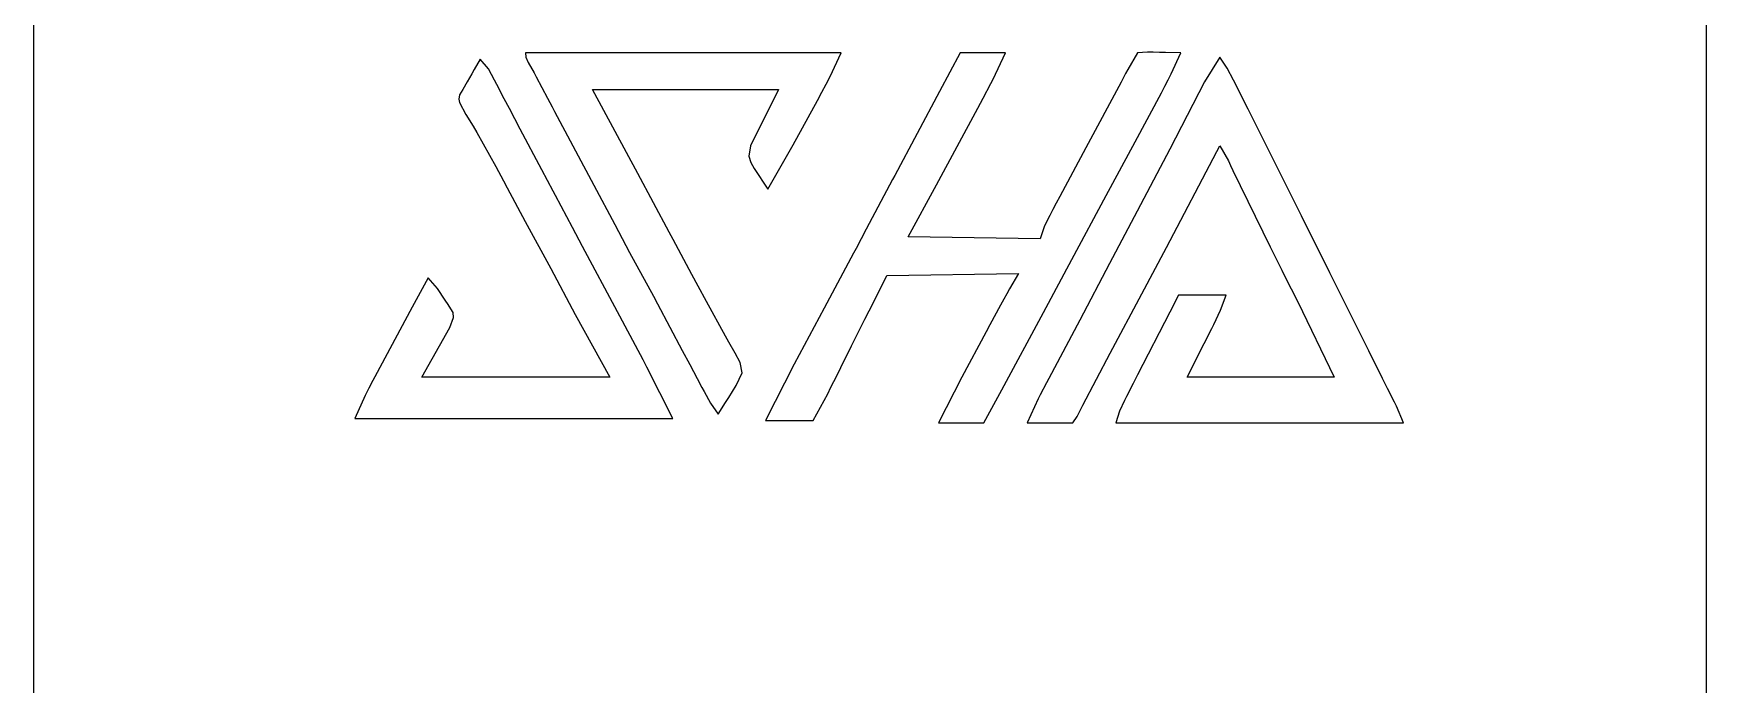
# Model space of a CAD drawing. Header units: millimetres. Extents: x 0 to 1186, y 0 to 599.
# Drawn here: x 249.1 to 509.1, y 301.4 to 402.5 of the extents above; entities that cross this region are included whole.
import ezdxf

# ---------------------------------------------------------------- set-up
doc = ezdxf.new("R2010")
doc.units = ezdxf.units.MM

msp = doc.modelspace()

# ---------------------------------------------------------------- linework, layer by layer
at = {"color": 7, "linetype": 'Continuous', "lineweight": 25}
for p, q in [((249.12, 595.67), (249.12, 75.67)), ((509.12, 75.67), (509.12, 595.67)), ((318.55, 398.51), (317.63, 396.92)), ((319.82, 397.01), (318.55, 398.51)), ((374.66, 399.51), (325.61, 399.51)), ((325.61, 399.51), (325.66, 398.82)), ((325.66, 398.82), (326.02, 398.01)), ((326.02, 398.01), (326.92, 396.38)), ((372.94, 395.82), (374.66, 399.51)), ((393.15, 399.51), (389.93, 393.48)), ((400.2, 399.51), (393.15, 399.51)), ((398.28, 395.43), (400.2, 399.51)), ((420.7, 399.51), (419.18, 396.94)), ((422.23, 399.61), (420.7, 399.51)), ((423.15, 399.6), (422.23, 399.61)), ((424.1, 399.58), (423.15, 399.6)), ((425.06, 399.56), (424.1, 399.58)), ((427.42, 399.51), (425.06, 399.56)), ((425.94, 396.24), (427.42, 399.51)), ((433.47, 398.84), (431.13, 395)), ((434.65, 397.12), (433.47, 398.84)), ((317.25, 396.26), (316.51, 394.99)), ((317.63, 396.92), (317.25, 396.26)), ((320.78, 395.28), (319.82, 397.01)), ((321.13, 394.6), (320.78, 395.28)), ((326.92, 396.38), (327.25, 395.77)), ((327.25, 395.77), (329.01, 392.49)), ((372.31, 394.65), (372.94, 395.82)), ((397.91, 394.73), (398.28, 395.43)), ((418.85, 396.32), (418.14, 394.97)), ((419.18, 396.94), (418.85, 396.32)), ((424.94, 394.33), (425.46, 395.32)), ((425.46, 395.32), (425.94, 396.24)), ((435.63, 395.28), (434.65, 397.12)), ((435.97, 394.6), (435.63, 395.28)), ((315.33, 393), (315.25, 392.32)), ((315.86, 393.8), (315.33, 393)), ((316.51, 394.99), (315.86, 393.8)), ((322.29, 392.39), (321.13, 394.6)), ((343.06, 380.74), (336.02, 393.8)), ((336.02, 393.8), (364.92, 393.8)), ((364.92, 393.8), (360.55, 385.07)), ((370.95, 392.12), (371.64, 393.4)), ((371.64, 393.4), (372.31, 394.65)), ((389.93, 393.48), (382.98, 380.48)), ((396.72, 392.48), (397.91, 394.73)), ((418.14, 394.97), (412.68, 384.75)), ((420.31, 385.71), (424.4, 393.28)), ((424.4, 393.28), (424.94, 394.33)), ((431.13, 395), (425.74, 384.56)), ((437.08, 392.36), (435.97, 394.6)), ((315.25, 392.32), (315.32, 391.77)), ((315.32, 391.77), (316.32, 389.91)), ((323.1, 390.84), (322.29, 392.39)), ((324.78, 387.64), (323.1, 390.84)), ((329.01, 392.49), (329.74, 391.11)), ((329.74, 391.11), (330.11, 390.4)), ((330.11, 390.4), (336.23, 378.97)), ((367.17, 385.2), (370.95, 392.12)), ((389.45, 379.02), (395.89, 390.92)), ((395.89, 390.92), (396.72, 392.48)), ((437.89, 390.76), (437.08, 392.36)), ((440.06, 386.4), (437.89, 390.76)), ((316.32, 389.91), (317.43, 388.1)), ((317.43, 388.1), (318, 387.13)), ((328.11, 381.35), (324.78, 387.64)), ((318, 387.13), (320.97, 381.86)), ((360.55, 385.07), (360.3, 383.48)), ((363.24, 378.34), (367.17, 385.2)), ((415.83, 377.34), (420.31, 385.71)), ((433.01, 384.16), (433.47, 385.07)), ((433.47, 385.07), (434.82, 382.71)), ((442.34, 381.85), (440.06, 386.4)), ((360.3, 383.48), (360.59, 382.46)), ((360.59, 382.46), (361.14, 381.52)), ((412.68, 384.75), (408.6, 377.2)), ((425.74, 384.56), (420.66, 374.9)), ((425.2, 369.29), (433.01, 384.16)), ((434.82, 382.71), (435.14, 382.03)), ((320.97, 381.86), (322.15, 379.64)), ((322.15, 379.64), (322.75, 378.52)), ((329.87, 378.04), (328.11, 381.35)), ((347.93, 371.67), (343.06, 380.74)), ((361.14, 381.52), (363.24, 378.34)), ((382.62, 379.81), (378.53, 372.1)), ((382.98, 380.48), (382.62, 379.81)), ((435.14, 382.03), (435.52, 381.21)), ((435.52, 381.21), (441.29, 369.39)), ((446.16, 374.19), (442.34, 381.85)), ((322.75, 378.52), (325.55, 373.32)), ((330.23, 377.37), (329.87, 378.04)), ((332.88, 372.37), (330.23, 377.37)), ((336.23, 378.97), (339.45, 372.84)), ((385.08, 370.95), (389.45, 379.02)), ((408.6, 377.2), (408.06, 376.16)), ((410.48, 367.41), (415.83, 377.34)), ((407.54, 375.18), (407.06, 374.26)), ((408.06, 376.16), (407.54, 375.18)), ((420.66, 374.9), (416.35, 366.76)), ((325.55, 373.32), (329.5, 366.01)), ((334.45, 369.4), (332.88, 372.37)), ((339.45, 372.84), (341.73, 368.47)), ((378.53, 372.1), (376.96, 369.13)), ((406.25, 372.63), (405.58, 370.62)), ((407.06, 374.26), (406.25, 372.63)), ((450.58, 365.34), (446.16, 374.19)), ((334.84, 368.66), (334.45, 369.4)), ((348.56, 370.49), (347.93, 371.67)), ((351.45, 365.08), (348.56, 370.49)), ((405.58, 370.62), (385.08, 370.95)), ((421.37, 362.05), (425.2, 369.29)), ((441.29, 369.39), (441.76, 368.45)), ((339.47, 360.05), (334.84, 368.66)), ((341.73, 368.47), (345.47, 361.72)), ((376.58, 368.39), (372.01, 359.86)), ((376.96, 369.13), (376.58, 368.39)), ((406.08, 359.19), (410.48, 367.41)), ((416.35, 366.76), (411.75, 358)), ((441.76, 368.45), (443.11, 365.76)), ((310.48, 364.57), (308, 360.02)), ((311.91, 362.91), (310.48, 364.57)), ((329.5, 366.01), (333.33, 358.86)), ((352.43, 363.25), (351.45, 365.08)), ((379.65, 360.75), (381.72, 364.9)), ((381.72, 364.9), (402.22, 365.24)), ((402.22, 365.24), (400.8, 362.83)), ((443.11, 365.76), (443.55, 364.88)), ((443.55, 364.88), (445.59, 360.83)), ((454.84, 356.83), (450.58, 365.34)), ((313.11, 361.08), (311.91, 362.91)), ((345.47, 361.72), (346.1, 360.54)), ((353.7, 360.87), (352.43, 363.25)), ((400.39, 362.09), (399.93, 361.23)), ((400.8, 362.83), (400.39, 362.09)), ((416.47, 352.85), (421.37, 362.05)), ((427.08, 361.88), (425.73, 359.21)), ((434.48, 361.88), (427.08, 361.88)), ((433.6, 359.56), (434.48, 361.88)), ((308, 360.02), (302.19, 349.19)), ((313.55, 360.41), (313.11, 361.08)), ((313.96, 359.75), (313.55, 360.41)), ((314.33, 359.16), (313.96, 359.75)), ((314.41, 358.39), (314.33, 359.16)), ((333.33, 358.86), (338.71, 349.11)), ((343.86, 351.8), (339.47, 360.05)), ((346.1, 360.54), (349.95, 353.29)), ((356.66, 355.5), (353.7, 360.87)), ((372.01, 359.86), (367.36, 351.17)), ((378.34, 358.12), (379.65, 360.75)), ((399.42, 360.3), (397.77, 357.26)), ((399.93, 361.23), (399.42, 360.3)), ((399.61, 347.18), (406.08, 359.19)), ((425.73, 359.21), (420.69, 349.49)), ((432.56, 357.31), (433.6, 359.56)), ((445.59, 360.83), (451.28, 349.11)), ((309.48, 349.11), (313.84, 356.84)), ((313.84, 356.84), (314.41, 358.39)), ((376.27, 353.97), (378.34, 358.12)), ((397.77, 357.26), (397.18, 356.17)), ((411.75, 358), (406.89, 348.91)), ((431.07, 354.36), (432.24, 356.68)), ((432.24, 356.68), (432.56, 357.31)), ((456.65, 353.21), (454.84, 356.83)), ((357.19, 354.57), (356.66, 355.5)), ((358.18, 352.88), (357.19, 354.57)), ((374.59, 350.62), (376.27, 353.97)), ((397.18, 356.17), (393.41, 349.15)), ((428.43, 349.11), (431.07, 354.36)), ((344.43, 350.69), (343.86, 351.8)), ((349.95, 353.29), (351.13, 351.07)), ((351.13, 351.07), (352.27, 348.9)), ((358.93, 351.4), (358.18, 352.88)), ((359.24, 349.78), (358.93, 351.4)), ((367.36, 351.17), (362.9, 342.39)), ((412.21, 344.79), (416.47, 352.85)), ((458.78, 348.94), (456.65, 353.21)), ((301.87, 348.59), (301.26, 347.41)), ((302.19, 349.19), (301.87, 348.59)), ((338.71, 349.11), (309.48, 349.11)), ((348.46, 342.73), (344.43, 350.69)), ((352.27, 348.9), (352.99, 347.54)), ((358.32, 347.81), (359.24, 349.78)), ((373.06, 347.55), (373.96, 349.34)), ((373.96, 349.34), (374.59, 350.62)), ((393.41, 349.15), (389.79, 342.05)), ((406.89, 348.91), (406.54, 348.25)), ((420.69, 349.49), (420.01, 348.12)), ((451.28, 349.11), (428.43, 349.11)), ((459.56, 347.38), (458.78, 348.94)), ((300.69, 346.3), (299.06, 342.73)), ((301.26, 347.41), (300.69, 346.3)), ((352.99, 347.54), (353.33, 346.9)), ((353.33, 346.9), (354.34, 345.09)), ((356.69, 345.21), (357.17, 345.96)), ((357.17, 345.96), (358.32, 347.81)), ((370.3, 342.39), (372.55, 346.52)), ((372.55, 346.52), (373.06, 347.55)), ((396.84, 342.05), (399.61, 347.18)), ((405.56, 346.36), (405.26, 345.77)), ((406.54, 348.25), (405.56, 346.36)), ((419, 346.13), (418.69, 345.51)), ((420.01, 348.12), (419, 346.13)), ((460.63, 345.24), (459.56, 347.38)), ((354.34, 345.09), (355.51, 343.4)), ((355.51, 343.4), (356.69, 345.21)), ((405.26, 345.77), (403.56, 342.05)), ((411.3, 343.02), (411.73, 343.85)), ((411.73, 343.85), (412.21, 344.79)), ((417.91, 343.82), (417.34, 342.05)), ((418.69, 345.51), (417.91, 343.82)), ((460.94, 344.61), (460.63, 345.24)), ((462.03, 342.05), (460.94, 344.61)), ((299.06, 342.73), (348.46, 342.73)), ((362.9, 342.39), (370.3, 342.39)), ((389.79, 342.05), (396.84, 342.05)), ((403.56, 342.05), (406.05, 342.04)), ((406.05, 342.04), (407.07, 342.03)), ((407.07, 342.03), (408.08, 342.03)), ((408.08, 342.03), (409.04, 342.02)), ((409.04, 342.02), (410.62, 342.05)), ((410.62, 342.05), (411.3, 343.02)), ((417.34, 342.05), (462.03, 342.05))]:
    msp.add_line(p, q, dxfattribs=at)

doc.saveas('drawing.dxf')
